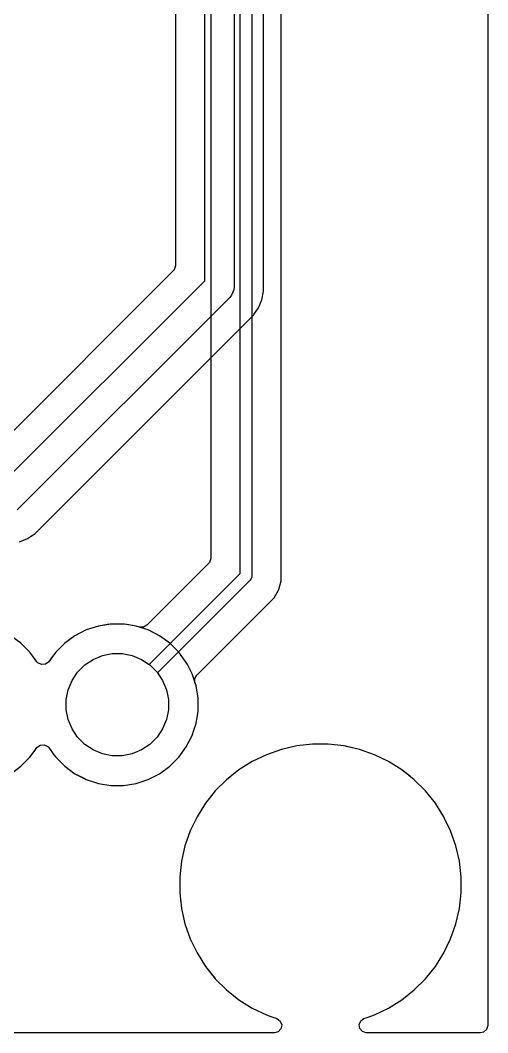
# Model space of a CAD drawing. Header units: inches. Extents: x 6.57 to 9.79, y -8.72 to -3.17.
# Drawn here: x 9.473 to 9.787, y -8.724 to -8.044 of the extents above; entities that cross this region are included whole.
import ezdxf

# ---------------------------------------------------------------- set-up
doc = ezdxf.new("R2010")
doc.units = ezdxf.units.IN
doc.header["$MEASUREMENT"] = 0
doc.layers.add('F.Cu', color=13, linetype='CONTINUOUS', true_color=0xc83434)

msp = doc.modelspace()

# ---------------------------------------------------------------- linework, layer by layer
at = {"layer": 'F.Cu', "linetype": 'CONTINUOUS'}
for p, q in [((9.78738, -3.17026), (9.78738, -8.71951)), ((9.78738, -3.17026), (9.78738, -8.71951)), ((9.78738, -3.17026), (9.78738, -8.71951)), ((9.78738, -3.17026), (9.78738, -8.71951)), ((9.59732, -8.21919), (9.59732, -7.41906)), ((9.61701, -7.42314), (9.61701, -8.22325)), ((9.63671, -8.22002), (9.63671, -7.50781)), ((9.62106, -8.41589), (9.62106, -7.79592)), ((9.62894, -7.79429), (9.62894, -8.41752)), ((9.64864, -8.41411), (9.64864, -7.7978)), ((9.60136, -7.91612), (9.60136, -8.4057)), ((9.57762, -7.95216), (9.57762, -8.209)), ((9.57684, -8.21164), (9.57619, -8.21246)), ((9.57762, -8.209), (9.57684, -8.21164)), ((9.57619, -8.21246), (9.45348, -8.33516)), ((9.46021, -8.3563), (9.59732, -8.21919)), ((9.61682, -8.22518), (9.61614, -8.22684)), ((9.61701, -8.22325), (9.61682, -8.22509)), ((9.61682, -8.22509), (9.61682, -8.22518)), ((9.63672, -8.22019), (9.63671, -8.22002)), ((9.63672, -8.22035), (9.63672, -8.22019)), ((9.63672, -8.22617), (9.63672, -8.22035)), ((9.61413, -8.23022), (9.47125, -8.3731)), ((9.61535, -8.22873), (9.61413, -8.23022)), ((9.61614, -8.22684), (9.61535, -8.22873)), ((9.63336, -8.23725), (9.63558, -8.23188)), ((9.63558, -8.23188), (9.63672, -8.22617)), ((9.63033, -8.24178), (9.63336, -8.23725)), ((9.48312, -8.38909), (9.63012, -8.24209)), ((9.63012, -8.24209), (9.63012, -8.24209)), ((9.63012, -8.24209), (9.63012, -8.24209)), ((9.63012, -8.24209), (9.63013, -8.24209)), ((9.63013, -8.24209), (9.63033, -8.24178)), ((9.47291, -8.39455), (9.47828, -8.39233)), ((9.47828, -8.39233), (9.48022, -8.39103)), ((9.48022, -8.39103), (9.48312, -8.38909)), ((9.59993, -8.40916), (9.55848, -8.45061)), ((9.60058, -8.40834), (9.59993, -8.40916)), ((9.60136, -8.4057), (9.60058, -8.40834)), ((9.56, -8.47695), (9.62106, -8.41589)), ((9.64864, -8.41441), (9.64864, -8.41411)), ((9.64864, -8.41411), (9.64864, -8.41411)), ((9.64864, -8.42063), (9.64864, -8.41441)), ((9.62778, -8.4203), (9.56557, -8.48252)), ((9.62827, -8.41971), (9.62778, -8.4203)), ((9.62886, -8.41829), (9.62827, -8.41971)), ((9.62894, -8.41752), (9.62886, -8.41829)), ((9.64703, -8.42665), (9.64864, -8.42063)), ((9.64392, -8.43204), (9.64703, -8.42665)), ((9.59191, -8.48404), (9.64392, -8.43204)), ((9.53374, -8.44982), (9.52589, -8.45107)), ((9.53189, -8.45012), (9.52589, -8.45107)), ((9.53432, -8.44973), (9.53151, -8.45018)), ((9.53432, -8.44973), (9.53151, -8.45018)), ((9.53432, -8.44973), (9.53189, -8.45012)), ((9.53432, -8.44973), (9.53374, -8.44982)), ((9.54285, -8.44973), (9.53432, -8.44973)), ((9.54285, -8.44973), (9.53432, -8.44973)), ((9.54285, -8.44973), (9.53432, -8.44973)), ((9.54285, -8.44973), (9.53432, -8.44973)), ((9.54496, -8.45007), (9.54285, -8.44973)), ((9.54342, -8.44982), (9.54285, -8.44973)), ((9.54496, -8.45007), (9.54285, -8.44973)), ((9.54496, -8.45007), (9.54285, -8.44973)), ((9.55128, -8.45107), (9.54342, -8.44982)), ((9.55128, -8.45107), (9.54496, -8.45007)), ((9.55128, -8.45107), (9.54496, -8.45007)), ((9.55128, -8.45107), (9.54496, -8.45007)), ((9.51778, -8.4537), (9.51017, -8.45758)), ((9.51778, -8.4537), (9.51017, -8.45758)), ((9.51778, -8.4537), (9.51017, -8.45758)), ((9.51778, -8.4537), (9.51017, -8.45758)), ((9.52589, -8.45107), (9.51778, -8.4537)), ((9.52589, -8.45107), (9.51778, -8.4537)), ((9.52589, -8.45107), (9.51778, -8.4537)), ((9.52589, -8.45107), (9.51778, -8.4537)), ((9.53151, -8.45018), (9.52589, -8.45107)), ((9.53151, -8.45018), (9.52589, -8.45107)), ((9.52589, -8.45107), (9.52589, -8.45107)), ((9.52589, -8.45107), (9.52589, -8.45107)), ((9.52589, -8.45107), (9.52589, -8.45107)), ((9.52589, -8.45107), (9.52589, -8.45107)), ((9.55939, -8.4537), (9.55128, -8.45107)), ((9.55352, -8.4518), (9.55128, -8.45107)), ((9.55939, -8.4537), (9.55128, -8.45107)), ((9.55939, -8.4537), (9.55128, -8.45107)), ((9.55607, -8.45192), (9.55352, -8.4518)), ((9.55848, -8.45061), (9.55607, -8.45192)), ((9.56699, -8.45758), (9.55939, -8.4537)), ((9.56699, -8.45758), (9.55939, -8.4537)), ((9.56487, -8.45649), (9.55939, -8.4537)), ((9.56699, -8.45758), (9.56487, -8.45649)), ((9.47389, -8.46259), (9.46699, -8.45758)), ((9.47389, -8.46259), (9.46699, -8.45758)), ((9.47389, -8.46259), (9.46699, -8.45758)), ((9.47389, -8.46259), (9.46699, -8.45758)), ((9.47993, -8.46862), (9.47389, -8.46259)), ((9.47993, -8.46862), (9.47389, -8.46259)), ((9.47993, -8.46862), (9.47389, -8.46259)), ((9.47993, -8.46862), (9.47389, -8.46259)), ((9.50327, -8.46259), (9.49724, -8.46862)), ((9.50327, -8.46259), (9.49724, -8.46862)), ((9.50327, -8.46259), (9.49724, -8.46862)), ((9.50327, -8.46259), (9.49724, -8.46862)), ((9.51017, -8.45758), (9.50327, -8.46259)), ((9.51017, -8.45758), (9.50327, -8.46259)), ((9.51017, -8.45758), (9.50327, -8.46259)), ((9.51017, -8.45758), (9.50327, -8.46259)), ((9.57389, -8.46259), (9.56699, -8.45758)), ((9.57389, -8.46259), (9.56699, -8.45758)), ((9.57389, -8.46259), (9.56699, -8.45758)), ((9.57993, -8.46862), (9.57389, -8.46259)), ((9.57993, -8.46862), (9.57389, -8.46259)), ((9.57993, -8.46862), (9.57389, -8.46259)), ((9.48373, -8.47386), (9.47993, -8.46862)), ((9.48351, -8.47356), (9.47993, -8.46862)), ((9.48373, -8.47386), (9.47993, -8.46862)), ((9.48373, -8.47386), (9.47993, -8.46862)), ((9.49646, -8.4697), (9.49253, -8.4751)), ((9.49724, -8.46862), (9.49442, -8.47251)), ((9.49724, -8.46862), (9.49442, -8.47251)), ((9.49724, -8.46862), (9.49442, -8.47251)), ((9.49724, -8.46862), (9.49646, -8.4697)), ((9.49724, -8.46862), (9.49724, -8.46862)), ((9.49724, -8.46862), (9.49724, -8.46862)), ((9.49724, -8.46862), (9.49724, -8.46862)), ((9.49724, -8.46862), (9.49724, -8.46862)), ((9.49724, -8.46862), (9.49724, -8.46862)), ((9.49724, -8.46862), (9.49724, -8.46862)), ((9.49724, -8.46862), (9.49724, -8.46862)), ((9.49724, -8.46862), (9.49724, -8.46862)), ((9.52857, -8.47092), (9.5352, -8.4696)), ((9.52857, -8.47092), (9.5352, -8.4696)), ((9.52857, -8.47092), (9.5352, -8.4696)), ((9.52857, -8.47092), (9.5352, -8.4696)), ((9.5352, -8.4696), (9.54196, -8.4696)), ((9.5352, -8.4696), (9.54196, -8.4696)), ((9.5352, -8.4696), (9.54196, -8.4696)), ((9.5352, -8.4696), (9.54196, -8.4696)), ((9.54196, -8.4696), (9.5486, -8.47092)), ((9.54196, -8.4696), (9.5486, -8.47092)), ((9.54196, -8.4696), (9.5486, -8.47092)), ((9.54196, -8.4696), (9.5486, -8.47092)), ((9.58494, -8.47553), (9.57993, -8.46862)), ((9.58494, -8.47553), (9.57993, -8.46862)), ((9.58494, -8.47553), (9.57993, -8.46862)), ((9.48463, -8.4751), (9.48351, -8.47356)), ((9.48463, -8.4751), (9.48373, -8.47386)), ((9.48463, -8.4751), (9.48373, -8.47386)), ((9.48463, -8.4751), (9.48373, -8.47386)), ((9.48518, -8.47573), (9.48463, -8.4751)), ((9.48518, -8.47573), (9.48463, -8.4751)), ((9.48518, -8.47573), (9.48463, -8.4751)), ((9.48518, -8.47573), (9.48463, -8.4751)), ((9.48761, -8.47702), (9.48518, -8.47573)), ((9.48761, -8.47702), (9.48518, -8.47573)), ((9.48761, -8.47702), (9.48518, -8.47573)), ((9.48761, -8.47702), (9.48518, -8.47573)), ((9.49035, -8.47678), (9.48761, -8.47702)), ((9.49035, -8.47678), (9.48761, -8.47702)), ((9.49035, -8.47678), (9.48761, -8.47702)), ((9.49035, -8.47678), (9.48761, -8.47702)), ((9.49253, -8.4751), (9.49035, -8.47678)), ((9.49253, -8.4751), (9.49035, -8.47678)), ((9.49253, -8.4751), (9.49035, -8.47678)), ((9.49253, -8.4751), (9.49035, -8.47678)), ((9.49442, -8.47251), (9.49253, -8.4751)), ((9.49442, -8.47251), (9.49253, -8.4751)), ((9.49442, -8.47251), (9.49253, -8.4751)), ((9.51191, -8.48205), (9.5167, -8.47727)), ((9.51191, -8.48205), (9.5167, -8.47727)), ((9.51191, -8.48205), (9.5167, -8.47727)), ((9.51191, -8.48205), (9.5167, -8.47727)), ((9.5167, -8.47727), (9.52232, -8.47351)), ((9.5167, -8.47727), (9.52232, -8.47351)), ((9.5167, -8.47727), (9.52232, -8.47351)), ((9.5167, -8.47727), (9.52232, -8.47351)), ((9.52232, -8.47351), (9.52857, -8.47092)), ((9.52232, -8.47351), (9.52857, -8.47092)), ((9.52232, -8.47351), (9.52857, -8.47092)), ((9.52232, -8.47351), (9.52857, -8.47092)), ((9.5486, -8.47092), (9.55485, -8.47351)), ((9.5486, -8.47092), (9.55485, -8.47351)), ((9.5486, -8.47092), (9.55485, -8.47351)), ((9.5486, -8.47092), (9.55485, -8.47351)), ((9.55485, -8.47351), (9.56047, -8.47727)), ((9.55485, -8.47351), (9.56, -8.47695)), ((9.55485, -8.47351), (9.56047, -8.47727)), ((9.55485, -8.47351), (9.56047, -8.47727)), ((9.56047, -8.47727), (9.56525, -8.48205)), ((9.56047, -8.47727), (9.56525, -8.48205)), ((9.56047, -8.47727), (9.56525, -8.48205)), ((9.58571, -8.47703), (9.58494, -8.47553)), ((9.58571, -8.47703), (9.58494, -8.47553)), ((9.58571, -8.47703), (9.58494, -8.47553)), ((9.58882, -8.48313), (9.58571, -8.47703)), ((9.58882, -8.48313), (9.58571, -8.47703)), ((9.58882, -8.48313), (9.58571, -8.47703)), ((9.50816, -8.48767), (9.51191, -8.48205)), ((9.50816, -8.48767), (9.51191, -8.48205)), ((9.50816, -8.48767), (9.51191, -8.48205)), ((9.50816, -8.48767), (9.51191, -8.48205)), ((9.56525, -8.48205), (9.56901, -8.48767)), ((9.56525, -8.48205), (9.56901, -8.48767)), ((9.56525, -8.48205), (9.56901, -8.48767)), ((9.56557, -8.48252), (9.56901, -8.48767)), ((9.59145, -8.49124), (9.58882, -8.48313)), ((9.59145, -8.49124), (9.58882, -8.48313)), ((9.59145, -8.49124), (9.58882, -8.48313)), ((9.59065, -8.48625), (9.59191, -8.48404)), ((9.50557, -8.49392), (9.50816, -8.48767)), ((9.50557, -8.49392), (9.50816, -8.48767)), ((9.50557, -8.49392), (9.50816, -8.48767)), ((9.50557, -8.49392), (9.50816, -8.48767)), ((9.56901, -8.48767), (9.5716, -8.49392)), ((9.56901, -8.48767), (9.5716, -8.49392)), ((9.56901, -8.48767), (9.5716, -8.49392)), ((9.56901, -8.48767), (9.5716, -8.49392)), ((9.59072, -8.489), (9.59065, -8.48625)), ((9.59145, -8.49124), (9.59072, -8.489)), ((9.50425, -8.50056), (9.50557, -8.49392)), ((9.50425, -8.50056), (9.50557, -8.49392)), ((9.50425, -8.50056), (9.50557, -8.49392)), ((9.50425, -8.50056), (9.50557, -8.49392)), ((9.5716, -8.49392), (9.57292, -8.50056)), ((9.5716, -8.49392), (9.57292, -8.50056)), ((9.5716, -8.49392), (9.57292, -8.50056)), ((9.5716, -8.49392), (9.57292, -8.50056)), ((9.59279, -8.49967), (9.59145, -8.49124)), ((9.59145, -8.49124), (9.59145, -8.49124)), ((9.59145, -8.49124), (9.59145, -8.49124)), ((9.59279, -8.49967), (9.59145, -8.49124)), ((9.59279, -8.49967), (9.59145, -8.49124)), ((9.59145, -8.49124), (9.59145, -8.49124)), ((9.59145, -8.49124), (9.59145, -8.49124)), ((9.59279, -8.49967), (9.59145, -8.49124)), ((9.59145, -8.49124), (9.59145, -8.49124)), ((9.59145, -8.49124), (9.59145, -8.49124)), ((9.50425, -8.50732), (9.50425, -8.50056)), ((9.50425, -8.50732), (9.50425, -8.50056)), ((9.50425, -8.50732), (9.50425, -8.50056)), ((9.50425, -8.50732), (9.50425, -8.50056)), ((9.57292, -8.50056), (9.57292, -8.50732)), ((9.57292, -8.50056), (9.57292, -8.50732)), ((9.57292, -8.50056), (9.57292, -8.50732)), ((9.57292, -8.50056), (9.57292, -8.50732)), ((9.59279, -8.5082), (9.59279, -8.49967)), ((9.59279, -8.5082), (9.59279, -8.49967)), ((9.59279, -8.5082), (9.59279, -8.49967)), ((9.59279, -8.5082), (9.59279, -8.49967)), ((9.50557, -8.51395), (9.50425, -8.50732)), ((9.50557, -8.51395), (9.50425, -8.50732)), ((9.50557, -8.51395), (9.50425, -8.50732)), ((9.50557, -8.51395), (9.50425, -8.50732)), ((9.57292, -8.50732), (9.5716, -8.51395)), ((9.57292, -8.50732), (9.5716, -8.51395)), ((9.57292, -8.50732), (9.5716, -8.51395)), ((9.57292, -8.50732), (9.5716, -8.51395)), ((9.59145, -8.51663), (9.59279, -8.5082)), ((9.59145, -8.51663), (9.59279, -8.5082)), ((9.59145, -8.51663), (9.59279, -8.5082)), ((9.59145, -8.51663), (9.59279, -8.5082)), ((9.50816, -8.5202), (9.50557, -8.51395)), ((9.50816, -8.5202), (9.50557, -8.51395)), ((9.50816, -8.5202), (9.50557, -8.51395)), ((9.50816, -8.5202), (9.50557, -8.51395)), ((9.5716, -8.51395), (9.56901, -8.5202)), ((9.5716, -8.51395), (9.56901, -8.5202)), ((9.5716, -8.51395), (9.56901, -8.5202)), ((9.5716, -8.51395), (9.56901, -8.5202)), ((9.58999, -8.52114), (9.59145, -8.51663)), ((9.58999, -8.52114), (9.59145, -8.51663)), ((9.58999, -8.52114), (9.59145, -8.51663)), ((9.58999, -8.52114), (9.59145, -8.51663)), ((9.59145, -8.51663), (9.59145, -8.51663)), ((9.59145, -8.51663), (9.59145, -8.51663)), ((9.59145, -8.51663), (9.59145, -8.51663)), ((9.59145, -8.51663), (9.59145, -8.51663)), ((9.59145, -8.51663), (9.59145, -8.51663)), ((9.59145, -8.51663), (9.59145, -8.51663)), ((9.59145, -8.51663), (9.59145, -8.51663)), ((9.59145, -8.51663), (9.59145, -8.51663)), ((9.51191, -8.52582), (9.50816, -8.5202)), ((9.51191, -8.52582), (9.50816, -8.5202)), ((9.51191, -8.52582), (9.50816, -8.5202)), ((9.51191, -8.52582), (9.50816, -8.5202)), ((9.56901, -8.5202), (9.56525, -8.52582)), ((9.56901, -8.5202), (9.56525, -8.52582)), ((9.56901, -8.5202), (9.56525, -8.52582)), ((9.56901, -8.5202), (9.56525, -8.52582)), ((9.58494, -8.53235), (9.58882, -8.52474)), ((9.58494, -8.53235), (9.58882, -8.52474)), ((9.58494, -8.53235), (9.58882, -8.52474)), ((9.58494, -8.53235), (9.58882, -8.52474)), ((9.58882, -8.52474), (9.58999, -8.52114)), ((9.58882, -8.52474), (9.58999, -8.52114)), ((9.58882, -8.52474), (9.58999, -8.52114)), ((9.58882, -8.52474), (9.58999, -8.52114)), ((9.48463, -8.53277), (9.48681, -8.53109)), ((9.48463, -8.53277), (9.48681, -8.53109)), ((9.48463, -8.53277), (9.48681, -8.53109)), ((9.48463, -8.53277), (9.48681, -8.53109)), ((9.48681, -8.53109), (9.48955, -8.53086)), ((9.48681, -8.53109), (9.48955, -8.53086)), ((9.48681, -8.53109), (9.48955, -8.53086)), ((9.48681, -8.53109), (9.48955, -8.53086)), ((9.48955, -8.53086), (9.49199, -8.53214)), ((9.48955, -8.53086), (9.49199, -8.53214)), ((9.48955, -8.53086), (9.49199, -8.53214)), ((9.48955, -8.53086), (9.49199, -8.53214)), ((9.5167, -8.53061), (9.51191, -8.52582)), ((9.5167, -8.53061), (9.51191, -8.52582)), ((9.5167, -8.53061), (9.51191, -8.52582)), ((9.5167, -8.53061), (9.51191, -8.52582)), ((9.52232, -8.53436), (9.5167, -8.53061)), ((9.52232, -8.53436), (9.5167, -8.53061)), ((9.52232, -8.53436), (9.5167, -8.53061)), ((9.52232, -8.53436), (9.5167, -8.53061)), ((9.56047, -8.53061), (9.55485, -8.53436)), ((9.56047, -8.53061), (9.55485, -8.53436)), ((9.56047, -8.53061), (9.55485, -8.53436)), ((9.56047, -8.53061), (9.55485, -8.53436)), ((9.56525, -8.52582), (9.56047, -8.53061)), ((9.56525, -8.52582), (9.56047, -8.53061)), ((9.56525, -8.52582), (9.56047, -8.53061)), ((9.56525, -8.52582), (9.56047, -8.53061)), ((9.65914, -8.53168), (9.6488, -8.53404)), ((9.65914, -8.53168), (9.6488, -8.53404)), ((9.65914, -8.53168), (9.6488, -8.53404)), ((9.65914, -8.53168), (9.6488, -8.53404)), ((9.66969, -8.53049), (9.65914, -8.53168)), ((9.66969, -8.53049), (9.65914, -8.53168)), ((9.66969, -8.53049), (9.65914, -8.53168)), ((9.66969, -8.53049), (9.65914, -8.53168)), ((9.65914, -8.53168), (9.65914, -8.53168)), ((9.65914, -8.53168), (9.65914, -8.53168)), ((9.65914, -8.53168), (9.65914, -8.53168)), ((9.65914, -8.53168), (9.65914, -8.53168)), ((9.68031, -8.53049), (9.66969, -8.53049)), ((9.66969, -8.53049), (9.66969, -8.53049)), ((9.68031, -8.53049), (9.66969, -8.53049)), ((9.66969, -8.53049), (9.66969, -8.53049)), ((9.68031, -8.53049), (9.66969, -8.53049)), ((9.66969, -8.53049), (9.66969, -8.53049)), ((9.68031, -8.53049), (9.66969, -8.53049)), ((9.66969, -8.53049), (9.66969, -8.53049)), ((9.69086, -8.53168), (9.68031, -8.53049)), ((9.68031, -8.53049), (9.68031, -8.53049)), ((9.69086, -8.53168), (9.68031, -8.53049)), ((9.68031, -8.53049), (9.68031, -8.53049)), ((9.69086, -8.53168), (9.68031, -8.53049)), ((9.68031, -8.53049), (9.68031, -8.53049)), ((9.69086, -8.53168), (9.68031, -8.53049)), ((9.68031, -8.53049), (9.68031, -8.53049)), ((9.6928, -8.53212), (9.69086, -8.53168)), ((9.69086, -8.53168), (9.69086, -8.53168)), ((9.69086, -8.53168), (9.69086, -8.53168)), ((9.69256, -8.53207), (9.69086, -8.53168)), ((9.69086, -8.53168), (9.69086, -8.53168)), ((9.69086, -8.53168), (9.69086, -8.53168)), ((9.6928, -8.53212), (9.69086, -8.53168)), ((9.69086, -8.53168), (9.69086, -8.53168)), ((9.69086, -8.53168), (9.69086, -8.53168)), ((9.6928, -8.53212), (9.69086, -8.53168)), ((9.69086, -8.53168), (9.69086, -8.53168)), ((9.69086, -8.53168), (9.69086, -8.53168)), ((9.47993, -8.53925), (9.48344, -8.53441)), ((9.47993, -8.53925), (9.48328, -8.53463)), ((9.47993, -8.53925), (9.48328, -8.53463)), ((9.47993, -8.53925), (9.48328, -8.53463)), ((9.48328, -8.53463), (9.48463, -8.53277)), ((9.48328, -8.53463), (9.48463, -8.53277)), ((9.48328, -8.53463), (9.48463, -8.53277)), ((9.48344, -8.53441), (9.48463, -8.53277)), ((9.49199, -8.53214), (9.49253, -8.53277)), ((9.49199, -8.53214), (9.49253, -8.53277)), ((9.49199, -8.53214), (9.49253, -8.53277)), ((9.49199, -8.53214), (9.49253, -8.53277)), ((9.49253, -8.53277), (9.496, -8.53755)), ((9.49253, -8.53277), (9.496, -8.53755)), ((9.49253, -8.53277), (9.496, -8.53755)), ((9.49253, -8.53277), (9.496, -8.53755)), ((9.496, -8.53755), (9.49724, -8.53925)), ((9.496, -8.53755), (9.49724, -8.53925)), ((9.496, -8.53755), (9.49724, -8.53925)), ((9.496, -8.53755), (9.49724, -8.53925)), ((9.52857, -8.53695), (9.52232, -8.53436)), ((9.52857, -8.53695), (9.52232, -8.53436)), ((9.52857, -8.53695), (9.52232, -8.53436)), ((9.52857, -8.53695), (9.52232, -8.53436)), ((9.5352, -8.53827), (9.52857, -8.53695)), ((9.5352, -8.53827), (9.52857, -8.53695)), ((9.5352, -8.53827), (9.52857, -8.53695)), ((9.5352, -8.53827), (9.52857, -8.53695)), ((9.54196, -8.53827), (9.5352, -8.53827)), ((9.54196, -8.53827), (9.5352, -8.53827)), ((9.54196, -8.53827), (9.5352, -8.53827)), ((9.54196, -8.53827), (9.5352, -8.53827)), ((9.5486, -8.53695), (9.54196, -8.53827)), ((9.5486, -8.53695), (9.54196, -8.53827)), ((9.5486, -8.53695), (9.54196, -8.53827)), ((9.5486, -8.53695), (9.54196, -8.53827)), ((9.55485, -8.53436), (9.5486, -8.53695)), ((9.55485, -8.53436), (9.5486, -8.53695)), ((9.55485, -8.53436), (9.5486, -8.53695)), ((9.55485, -8.53436), (9.5486, -8.53695)), ((9.57993, -8.53925), (9.58494, -8.53235)), ((9.57993, -8.53925), (9.58494, -8.53235)), ((9.57993, -8.53925), (9.58494, -8.53235)), ((9.57993, -8.53925), (9.58494, -8.53235)), ((9.63878, -8.53755), (9.62921, -8.54215)), ((9.63878, -8.53755), (9.62921, -8.54215)), ((9.63878, -8.53755), (9.62921, -8.54215)), ((9.63878, -8.53755), (9.62921, -8.54215)), ((9.6488, -8.53404), (9.63878, -8.53755)), ((9.6488, -8.53404), (9.63878, -8.53755)), ((9.6488, -8.53404), (9.63878, -8.53755)), ((9.6488, -8.53404), (9.63878, -8.53755)), ((9.6488, -8.53404), (9.6488, -8.53404)), ((9.6488, -8.53404), (9.6488, -8.53404)), ((9.6488, -8.53404), (9.6488, -8.53404)), ((9.6488, -8.53404), (9.6488, -8.53404)), ((9.7012, -8.53404), (9.69256, -8.53207)), ((9.7012, -8.53404), (9.6928, -8.53212)), ((9.7012, -8.53404), (9.6928, -8.53212)), ((9.7012, -8.53404), (9.6928, -8.53212)), ((9.71122, -8.53755), (9.7012, -8.53404)), ((9.7012, -8.53404), (9.7012, -8.53404)), ((9.71122, -8.53755), (9.7012, -8.53404)), ((9.7012, -8.53404), (9.7012, -8.53404)), ((9.71122, -8.53755), (9.7012, -8.53404)), ((9.7012, -8.53404), (9.7012, -8.53404)), ((9.71122, -8.53755), (9.7012, -8.53404)), ((9.7012, -8.53404), (9.7012, -8.53404)), ((9.72079, -8.54215), (9.71122, -8.53755)), ((9.72079, -8.54215), (9.71122, -8.53755)), ((9.72079, -8.54215), (9.71122, -8.53755)), ((9.72079, -8.54215), (9.71122, -8.53755)), ((9.46699, -8.5503), (9.47389, -8.54528)), ((9.46699, -8.5503), (9.47389, -8.54528)), ((9.46699, -8.5503), (9.47389, -8.54528)), ((9.46699, -8.5503), (9.47389, -8.54528)), ((9.47389, -8.54528), (9.47993, -8.53925)), ((9.47389, -8.54528), (9.47993, -8.53925)), ((9.47389, -8.54528), (9.47993, -8.53925)), ((9.47389, -8.54528), (9.47993, -8.53925)), ((9.49724, -8.53925), (9.50327, -8.54528)), ((9.49724, -8.53925), (9.50327, -8.54528)), ((9.49724, -8.53925), (9.50327, -8.54528)), ((9.49724, -8.53925), (9.50327, -8.54528)), ((9.50327, -8.54528), (9.51017, -8.5503)), ((9.50327, -8.54528), (9.51017, -8.5503)), ((9.50327, -8.54528), (9.51017, -8.5503)), ((9.50327, -8.54528), (9.51017, -8.5503)), ((9.56699, -8.5503), (9.57389, -8.54528)), ((9.56699, -8.5503), (9.57389, -8.54528)), ((9.56699, -8.5503), (9.57389, -8.54528)), ((9.56699, -8.5503), (9.57389, -8.54528)), ((9.57389, -8.54528), (9.57993, -8.53925)), ((9.57389, -8.54528), (9.57993, -8.53925)), ((9.57389, -8.54528), (9.57993, -8.53925)), ((9.57389, -8.54528), (9.57993, -8.53925)), ((9.62921, -8.54215), (9.62022, -8.5478)), ((9.62921, -8.54215), (9.62022, -8.5478)), ((9.62921, -8.54215), (9.62022, -8.5478)), ((9.62921, -8.54215), (9.62022, -8.5478)), ((9.72978, -8.5478), (9.72079, -8.54215)), ((9.72079, -8.54215), (9.72079, -8.54215)), ((9.72978, -8.5478), (9.72079, -8.54215)), ((9.72079, -8.54215), (9.72079, -8.54215)), ((9.72978, -8.5478), (9.72079, -8.54215)), ((9.72079, -8.54215), (9.72079, -8.54215)), ((9.72978, -8.5478), (9.72079, -8.54215)), ((9.72079, -8.54215), (9.72079, -8.54215)), ((9.51017, -8.5503), (9.51774, -8.55415)), ((9.51017, -8.5503), (9.51542, -8.55297)), ((9.51017, -8.5503), (9.51774, -8.55415)), ((9.51017, -8.5503), (9.51774, -8.55415)), ((9.55939, -8.55417), (9.56699, -8.5503)), ((9.55939, -8.55417), (9.56699, -8.5503)), ((9.55939, -8.55417), (9.56699, -8.5503)), ((9.55939, -8.55417), (9.56699, -8.5503)), ((9.62022, -8.5478), (9.61193, -8.55442)), ((9.62022, -8.5478), (9.61193, -8.55442)), ((9.62022, -8.5478), (9.61193, -8.55442)), ((9.62022, -8.5478), (9.61193, -8.55442)), ((9.73807, -8.55442), (9.72978, -8.5478)), ((9.73563, -8.55247), (9.72978, -8.5478)), ((9.73807, -8.55442), (9.72978, -8.5478)), ((9.73807, -8.55442), (9.72978, -8.5478)), ((9.51542, -8.55297), (9.51778, -8.55417)), ((9.51774, -8.55415), (9.51778, -8.55417)), ((9.51774, -8.55415), (9.51778, -8.55417)), ((9.51774, -8.55415), (9.51778, -8.55417)), ((9.51778, -8.55417), (9.52589, -8.55681)), ((9.51778, -8.55417), (9.52589, -8.55681)), ((9.51778, -8.55417), (9.52589, -8.55681)), ((9.51778, -8.55417), (9.52589, -8.55681)), ((9.52589, -8.55681), (9.52589, -8.55681)), ((9.52589, -8.55681), (9.52589, -8.55681)), ((9.52589, -8.55681), (9.53432, -8.55814)), ((9.52589, -8.55681), (9.52589, -8.55681)), ((9.52589, -8.55681), (9.52589, -8.55681)), ((9.52589, -8.55681), (9.53432, -8.55814)), ((9.52589, -8.55681), (9.52589, -8.55681)), ((9.52589, -8.55681), (9.52589, -8.55681)), ((9.52589, -8.55681), (9.53432, -8.55814)), ((9.52589, -8.55681), (9.52589, -8.55681)), ((9.52589, -8.55681), (9.52589, -8.55681)), ((9.52589, -8.55681), (9.53432, -8.55814)), ((9.53432, -8.55814), (9.53432, -8.55814)), ((9.53432, -8.55814), (9.54285, -8.55814)), ((9.53432, -8.55814), (9.53432, -8.55814)), ((9.53432, -8.55814), (9.54285, -8.55814)), ((9.53432, -8.55814), (9.53432, -8.55814)), ((9.53432, -8.55814), (9.54285, -8.55814)), ((9.53432, -8.55814), (9.53432, -8.55814)), ((9.53432, -8.55814), (9.54285, -8.55814)), ((9.54285, -8.55814), (9.55128, -8.55681)), ((9.54285, -8.55814), (9.55128, -8.55681)), ((9.54285, -8.55814), (9.55128, -8.55681)), ((9.54285, -8.55814), (9.55128, -8.55681)), ((9.54285, -8.55814), (9.54285, -8.55814)), ((9.54285, -8.55814), (9.54285, -8.55814)), ((9.54285, -8.55814), (9.54285, -8.55814)), ((9.54285, -8.55814), (9.54285, -8.55814)), ((9.55128, -8.55681), (9.55939, -8.55417)), ((9.55128, -8.55681), (9.55939, -8.55417)), ((9.55128, -8.55681), (9.55939, -8.55417)), ((9.55128, -8.55681), (9.55939, -8.55417)), ((9.55128, -8.55681), (9.55128, -8.55681)), ((9.55128, -8.55681), (9.55128, -8.55681)), ((9.55128, -8.55681), (9.55128, -8.55681)), ((9.55128, -8.55681), (9.55128, -8.55681)), ((9.55128, -8.55681), (9.55128, -8.55681)), ((9.55128, -8.55681), (9.55128, -8.55681)), ((9.55128, -8.55681), (9.55128, -8.55681)), ((9.55128, -8.55681), (9.55128, -8.55681)), ((9.55939, -8.55417), (9.55939, -8.55417)), ((9.55939, -8.55417), (9.55939, -8.55417)), ((9.55939, -8.55417), (9.55939, -8.55417)), ((9.55939, -8.55417), (9.55939, -8.55417)), ((9.55939, -8.55417), (9.55939, -8.55417)), ((9.55939, -8.55417), (9.55939, -8.55417)), ((9.55939, -8.55417), (9.55939, -8.55417)), ((9.55939, -8.55417), (9.55939, -8.55417)), ((9.61193, -8.55442), (9.60442, -8.56193)), ((9.61193, -8.55442), (9.60442, -8.56193)), ((9.61193, -8.55442), (9.60442, -8.56193)), ((9.61193, -8.55442), (9.60442, -8.56193)), ((9.73807, -8.55442), (9.73563, -8.55247)), ((9.74558, -8.56193), (9.73807, -8.55442)), ((9.74558, -8.56193), (9.73807, -8.55442)), ((9.73807, -8.55442), (9.73807, -8.55442)), ((9.74558, -8.56193), (9.73807, -8.55442)), ((9.74558, -8.56193), (9.73807, -8.55442)), ((9.60442, -8.56193), (9.5978, -8.57022)), ((9.60442, -8.56193), (9.5978, -8.57022)), ((9.60442, -8.56193), (9.5978, -8.57022)), ((9.60442, -8.56193), (9.5978, -8.57022)), ((9.7522, -8.57022), (9.74558, -8.56193)), ((9.7522, -8.57022), (9.74558, -8.56193)), ((9.7522, -8.57022), (9.74558, -8.56193)), ((9.7522, -8.57022), (9.74558, -8.56193)), ((9.5978, -8.57022), (9.59215, -8.57921)), ((9.5978, -8.57022), (9.59215, -8.57921)), ((9.5978, -8.57022), (9.59215, -8.57921)), ((9.5978, -8.57022), (9.59215, -8.57921)), ((9.75701, -8.57788), (9.7522, -8.57022)), ((9.75748, -8.57863), (9.7522, -8.57022)), ((9.75701, -8.57788), (9.7522, -8.57022)), ((9.75701, -8.57788), (9.7522, -8.57022)), ((9.59215, -8.57921), (9.58755, -8.58878)), ((9.59215, -8.57921), (9.58755, -8.58878)), ((9.59215, -8.57921), (9.58755, -8.58878)), ((9.59215, -8.57921), (9.58755, -8.58878)), ((9.75785, -8.57921), (9.75701, -8.57788)), ((9.75785, -8.57921), (9.75701, -8.57788)), ((9.75785, -8.57921), (9.75701, -8.57788)), ((9.75785, -8.57921), (9.75748, -8.57863)), ((9.7584, -8.58036), (9.75785, -8.57921)), ((9.7584, -8.58036), (9.75785, -8.57921)), ((9.7584, -8.58036), (9.75785, -8.57921)), ((9.7584, -8.58036), (9.75785, -8.57921)), ((9.76245, -8.58878), (9.7584, -8.58036)), ((9.76245, -8.58878), (9.7584, -8.58036)), ((9.76245, -8.58878), (9.7584, -8.58036)), ((9.76245, -8.58878), (9.7584, -8.58036)), ((9.58755, -8.58878), (9.58404, -8.5988)), ((9.58755, -8.58878), (9.58404, -8.5988)), ((9.58755, -8.58878), (9.58404, -8.5988)), ((9.58755, -8.58878), (9.58404, -8.5988)), ((9.76596, -8.5988), (9.76245, -8.58878)), ((9.76596, -8.5988), (9.76245, -8.58878)), ((9.76596, -8.5988), (9.76245, -8.58878)), ((9.76596, -8.5988), (9.76245, -8.58878)), ((9.58404, -8.5988), (9.58168, -8.60914)), ((9.58404, -8.5988), (9.58168, -8.60914)), ((9.58404, -8.5988), (9.58168, -8.60914)), ((9.58404, -8.5988), (9.58168, -8.60914)), ((9.58404, -8.5988), (9.58404, -8.5988)), ((9.58404, -8.5988), (9.58404, -8.5988)), ((9.58404, -8.5988), (9.58404, -8.5988)), ((9.58404, -8.5988), (9.58404, -8.5988)), ((9.76832, -8.60914), (9.76596, -8.5988)), ((9.76832, -8.60914), (9.76596, -8.5988)), ((9.76832, -8.60914), (9.76596, -8.5988)), ((9.76832, -8.60914), (9.76596, -8.5988)), ((9.58168, -8.60914), (9.58049, -8.61969)), ((9.58168, -8.60914), (9.58049, -8.61969)), ((9.58168, -8.60914), (9.58049, -8.61969)), ((9.58168, -8.60914), (9.58049, -8.61969)), ((9.58168, -8.60914), (9.58168, -8.60914)), ((9.58168, -8.60914), (9.58168, -8.60914)), ((9.58168, -8.60914), (9.58168, -8.60914)), ((9.58168, -8.60914), (9.58168, -8.60914)), ((9.76951, -8.61969), (9.76832, -8.60914)), ((9.76951, -8.61969), (9.76832, -8.60914)), ((9.76951, -8.61969), (9.76832, -8.60914)), ((9.76951, -8.61969), (9.76832, -8.60914)), ((9.58049, -8.61969), (9.58049, -8.63031)), ((9.58049, -8.61969), (9.58049, -8.63031)), ((9.58049, -8.61969), (9.58049, -8.63031)), ((9.58049, -8.61969), (9.58049, -8.63031)), ((9.76951, -8.63031), (9.76951, -8.61969)), ((9.76951, -8.63031), (9.76951, -8.61969)), ((9.76951, -8.63031), (9.76951, -8.61969)), ((9.76951, -8.63031), (9.76951, -8.61969)), ((9.58049, -8.63031), (9.58168, -8.64086)), ((9.58049, -8.63031), (9.58168, -8.64086)), ((9.58049, -8.63031), (9.58168, -8.64086)), ((9.58049, -8.63031), (9.58168, -8.64086)), ((9.76832, -8.64086), (9.76951, -8.63031)), ((9.76832, -8.64086), (9.76951, -8.63031)), ((9.76832, -8.64086), (9.76951, -8.63031)), ((9.76832, -8.64086), (9.76951, -8.63031)), ((9.58168, -8.64086), (9.58168, -8.64086)), ((9.58168, -8.64086), (9.58404, -8.6512)), ((9.58168, -8.64086), (9.58168, -8.64086)), ((9.58168, -8.64086), (9.58404, -8.6512)), ((9.58168, -8.64086), (9.58168, -8.64086)), ((9.58168, -8.64086), (9.58404, -8.6512)), ((9.58168, -8.64086), (9.58168, -8.64086)), ((9.58168, -8.64086), (9.58404, -8.6512)), ((9.76596, -8.6512), (9.76832, -8.64086)), ((9.76596, -8.6512), (9.76832, -8.64086)), ((9.76596, -8.6512), (9.76832, -8.64086)), ((9.76596, -8.6512), (9.76832, -8.64086)), ((9.58404, -8.6512), (9.58404, -8.6512)), ((9.58404, -8.6512), (9.58755, -8.66122)), ((9.58404, -8.6512), (9.58404, -8.6512)), ((9.58404, -8.6512), (9.58755, -8.66122)), ((9.58404, -8.6512), (9.58404, -8.6512)), ((9.58404, -8.6512), (9.58755, -8.66122)), ((9.58404, -8.6512), (9.58404, -8.6512)), ((9.58404, -8.6512), (9.58755, -8.66122)), ((9.76245, -8.66122), (9.76596, -8.6512)), ((9.76245, -8.66122), (9.76596, -8.6512)), ((9.76245, -8.66122), (9.76596, -8.6512)), ((9.76245, -8.66122), (9.76596, -8.6512)), ((9.58755, -8.66122), (9.59215, -8.67079)), ((9.58755, -8.66122), (9.59215, -8.67079)), ((9.58755, -8.66122), (9.59215, -8.67079)), ((9.58755, -8.66122), (9.59215, -8.67079)), ((9.75785, -8.67079), (9.76245, -8.66122)), ((9.75785, -8.67079), (9.76245, -8.66122)), ((9.75785, -8.67079), (9.76245, -8.66122)), ((9.75785, -8.67079), (9.76245, -8.66122)), ((9.59215, -8.67079), (9.59215, -8.67079)), ((9.59215, -8.67079), (9.5978, -8.67978)), ((9.59215, -8.67079), (9.59215, -8.67079)), ((9.59215, -8.67079), (9.5978, -8.67978)), ((9.59215, -8.67079), (9.59215, -8.67079)), ((9.59215, -8.67079), (9.5978, -8.67978)), ((9.59215, -8.67079), (9.59215, -8.67079)), ((9.59215, -8.67079), (9.5978, -8.67978)), ((9.7522, -8.67978), (9.75785, -8.67079)), ((9.7522, -8.67978), (9.75785, -8.67079)), ((9.7522, -8.67978), (9.75785, -8.67079)), ((9.7522, -8.67978), (9.75785, -8.67079)), ((9.5978, -8.67978), (9.60144, -8.68433)), ((9.5978, -8.67978), (9.60442, -8.68807)), ((9.5978, -8.67978), (9.60442, -8.68807)), ((9.5978, -8.67978), (9.60442, -8.68807)), ((9.74558, -8.68807), (9.7522, -8.67978)), ((9.74558, -8.68807), (9.7522, -8.67978)), ((9.74558, -8.68807), (9.7522, -8.67978)), ((9.74558, -8.68807), (9.7522, -8.67978)), ((9.60144, -8.68433), (9.60404, -8.6876)), ((9.60404, -8.6876), (9.60442, -8.68807)), ((9.60442, -8.68807), (9.61193, -8.69558)), ((9.60442, -8.68807), (9.61193, -8.69558)), ((9.60442, -8.68807), (9.61193, -8.69558)), ((9.60442, -8.68807), (9.61193, -8.69558)), ((9.73807, -8.69558), (9.74558, -8.68807)), ((9.73807, -8.69558), (9.74558, -8.68807)), ((9.73807, -8.69558), (9.74558, -8.68807)), ((9.73807, -8.69558), (9.74558, -8.68807)), ((9.61193, -8.69558), (9.62022, -8.7022)), ((9.61193, -8.69558), (9.62022, -8.7022)), ((9.61193, -8.69558), (9.62022, -8.7022)), ((9.61193, -8.69558), (9.62022, -8.7022)), ((9.72978, -8.7022), (9.73807, -8.69558)), ((9.72978, -8.7022), (9.73807, -8.69558)), ((9.72978, -8.7022), (9.73807, -8.69558)), ((9.72978, -8.7022), (9.73807, -8.69558)), ((9.62022, -8.7022), (9.62921, -8.70785)), ((9.62022, -8.7022), (9.62921, -8.70785)), ((9.62022, -8.7022), (9.62921, -8.70785)), ((9.62022, -8.7022), (9.62921, -8.70785)), ((9.62921, -8.70785), (9.63878, -8.71245)), ((9.62921, -8.70785), (9.63878, -8.71245)), ((9.62921, -8.70785), (9.63878, -8.71245)), ((9.62921, -8.70785), (9.63878, -8.71245)), ((9.71122, -8.71245), (9.72079, -8.70785)), ((9.71122, -8.71245), (9.72079, -8.70785)), ((9.71122, -8.71245), (9.72079, -8.70785)), ((9.71122, -8.71245), (9.72079, -8.70785)), ((9.72079, -8.70785), (9.72978, -8.7022)), ((9.72079, -8.70785), (9.72978, -8.7022)), ((9.72079, -8.70785), (9.72978, -8.7022)), ((9.72079, -8.70785), (9.72978, -8.7022)), ((9.63878, -8.71245), (9.64173, -8.71348)), ((9.63878, -8.71245), (9.64173, -8.71348)), ((9.63878, -8.71245), (9.64173, -8.71348)), ((9.63878, -8.71245), (9.64173, -8.71348)), ((9.64173, -8.71348), (9.64577, -8.7149)), ((9.64173, -8.71348), (9.64577, -8.7149)), ((9.64173, -8.71348), (9.64577, -8.7149)), ((9.64173, -8.71348), (9.64577, -8.7149)), ((9.64577, -8.7149), (9.64801, -8.7165)), ((9.64577, -8.7149), (9.64801, -8.7165)), ((9.64577, -8.7149), (9.64801, -8.7165)), ((9.64577, -8.7149), (9.64801, -8.7165)), ((9.70215, -8.71631), (9.70423, -8.7149)), ((9.70215, -8.71631), (9.70423, -8.7149)), ((9.70215, -8.71631), (9.70423, -8.7149)), ((9.70215, -8.71631), (9.70423, -8.7149)), ((9.70423, -8.7149), (9.70713, -8.71388)), ((9.70423, -8.7149), (9.70713, -8.71388)), ((9.70423, -8.7149), (9.70713, -8.71388)), ((9.70423, -8.7149), (9.70713, -8.71388)), ((9.70713, -8.71388), (9.71122, -8.71245)), ((9.70713, -8.71388), (9.71122, -8.71245)), ((9.70713, -8.71388), (9.71122, -8.71245)), ((9.70713, -8.71388), (9.71122, -8.71245)), ((9.64849, -8.72176), (9.64659, -8.72374)), ((9.64849, -8.72176), (9.64659, -8.72374)), ((9.64849, -8.72176), (9.64659, -8.72374)), ((9.64849, -8.72176), (9.64659, -8.72374)), ((9.64801, -8.7165), (9.64902, -8.71906)), ((9.64801, -8.7165), (9.64902, -8.71906)), ((9.64801, -8.7165), (9.64902, -8.71906)), ((9.64801, -8.7165), (9.64902, -8.71906)), ((9.64902, -8.71906), (9.64849, -8.72176)), ((9.64902, -8.71906), (9.64849, -8.72176)), ((9.64902, -8.71906), (9.64849, -8.72176)), ((9.64902, -8.71906), (9.64849, -8.72176)), ((9.70101, -8.71881), (9.70215, -8.71631)), ((9.70101, -8.71881), (9.70215, -8.71631)), ((9.70101, -8.71881), (9.70215, -8.71631)), ((9.70101, -8.71881), (9.70215, -8.71631)), ((9.7014, -8.72154), (9.70101, -8.71881)), ((9.7014, -8.72154), (9.70101, -8.71881)), ((9.7014, -8.72154), (9.70101, -8.71881)), ((9.7014, -8.72154), (9.70101, -8.71881)), ((9.7032, -8.72361), (9.7014, -8.72154)), ((9.7032, -8.72361), (9.7014, -8.72154)), ((9.7032, -8.72361), (9.7014, -8.72154)), ((9.7032, -8.72361), (9.7014, -8.72154)), ((9.78661, -8.72215), (9.78453, -8.72395)), ((9.78661, -8.72215), (9.78453, -8.72395)), ((9.78661, -8.72215), (9.78453, -8.72395)), ((9.78661, -8.72215), (9.78453, -8.72395)), ((9.78738, -8.71951), (9.78661, -8.72215)), ((9.78738, -8.71951), (9.78661, -8.72215)), ((9.78738, -8.71951), (9.78661, -8.72215)), ((9.78738, -8.71951), (9.78661, -8.72215)), ((9.64416, -8.72439), (7.57451, -8.72439)), ((9.64416, -8.72439), (7.57451, -8.72439)), ((9.64416, -8.72439), (7.57451, -8.72439)), ((9.64416, -8.72439), (9.35233, -8.72439)), ((9.64659, -8.72374), (9.64416, -8.72439)), ((9.64659, -8.72374), (9.64416, -8.72439)), ((9.64659, -8.72374), (9.64416, -8.72439)), ((9.64659, -8.72374), (9.64416, -8.72439)), ((9.70584, -8.72439), (9.7032, -8.72361)), ((9.70584, -8.72439), (9.7032, -8.72361)), ((9.70584, -8.72439), (9.7032, -8.72361)), ((9.70584, -8.72439), (9.7032, -8.72361)), ((9.7825, -8.72439), (9.70584, -8.72439)), ((9.7825, -8.72439), (9.70584, -8.72439)), ((9.7825, -8.72439), (9.70584, -8.72439)), ((9.7825, -8.72439), (9.70584, -8.72439)), ((9.78453, -8.72395), (9.7825, -8.72439)), ((9.78453, -8.72395), (9.7825, -8.72439)), ((9.78453, -8.72395), (9.7825, -8.72439)), ((9.78453, -8.72395), (9.7825, -8.72439))]:
    msp.add_line(p, q, dxfattribs=at)

doc.saveas('drawing.dxf')
